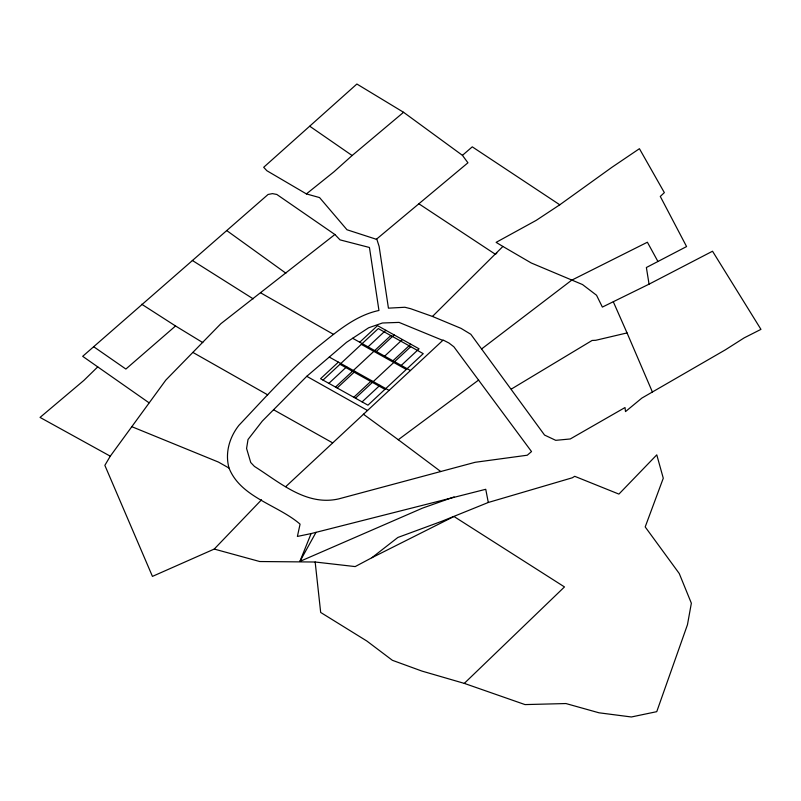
<?xml version="1.0" encoding="UTF-8"?>
<svg xmlns="http://www.w3.org/2000/svg" width="801" height="801" viewBox="0 0 801 801"><rect width="100%" height="100%" fill="white"/><g stroke="black" fill="none" stroke-linecap="round" stroke-linejoin="round"><path stroke-width="1.2" d="M454.107 496.93L422.558 508.104L299.904 561.411L311.108 533.586L485.746 489.291L488.29 502.477L442.112 521.161L397.857 537.471L371.844 557.746L355.183 566.587L315.163 562.012L259.744 561.531L214.247 549.065L152.44 576.39L104.851 465.351L110.278 456.18L165.817 380.095L220.906 323.664L334.898 234.513L340.024 239.869L369.451 247.489L378.953 310.468C355.213 315.494 336.8 331.804 318.327 346.433C289.411 370.192 264.57 398.227 238.908 425.331C229.436 437.366 224.841 453.036 229.026 468.064C240.711 497.521 277.837 504.89 300.075 524.144L297.391 536.44L311.108 533.586M299.904 561.411L316.025 532.325M432.46 316.445L502.898 246.458L531.263 262.988L582.517 284.555L596.535 295.239L602.372 307.083L649.06 284.165L712.53 251.224L760.95 329.361L744.169 337.872L725.376 349.827L641.861 398.087L625.501 411.594L625.01 407.549L570.262 438.968L555.734 440.33L544.55 435.063L470.838 334.297L461.066 328.38L432.46 316.445L410.633 308.695L404.885 307.264L388.435 308.155L379.123 246.388L376.901 239.459L346.983 229.757L319.559 197.577L306.393 193.912L266.853 170.713L263.689 167.289L356.886 84.025L403.564 112.29L462.437 155.344L467.934 162.793L376.34 239.309M214.247 549.065L261.537 499.794M285.777 486.618L443.163 340.055L448.96 343.018L453.877 346.793L531.524 451.574L527.268 455.218L475.143 462.297L338.753 498.883C306.202 506.332 279.849 482.392 254.448 466.432L250.743 462.527L246.578 448.47L248.02 439.509L262.287 421.106L306.763 376.31L346.543 342.297L368.66 327.769L382.427 322.993L399.058 322.402L442.803 340.385M496.82 253.016L495.479 254.348L418.863 203.784M149.056 402.803L97.742 366.888L83.855 380.435L40.05 417.421L110.278 456.18M315.163 562.012L320.68 612.445L366.838 641.02L392.38 660.304L421.917 671.078L464.29 683.383L564.475 586.923L453.967 516.485L371.844 557.746M338.362 362.132L320.56 378.723L367.959 405.166L423.238 353.662L378.292 328.58L323.013 380.085M359.729 342.227L377.531 325.647L419.063 348.825L401.271 365.406M328.871 383.349L346.673 366.768M368.039 346.863L385.842 330.282M335.519 387.063L390.798 335.559M337.181 387.984L354.983 371.404M376.34 351.499L394.142 334.918M384.65 356.135L402.452 339.554M353.792 397.256L371.594 380.675M392.961 360.77L410.763 344.19M355.454 398.187L410.733 346.683M362.102 401.892L379.904 385.311M403.564 112.29L352.13 155.524L334.017 171.754L306.393 193.912M97.742 366.888L82.683 356.325L268.075 194.473L272.44 193.622L276.806 194.453L334.898 234.513M202.793 342.598L175.549 325.977L125.877 369.051L93.647 346.693M462.437 155.344L472.27 146.843L559.779 204.796L611.884 167.329L639.428 148.696L664.349 192.63L660.294 196.445L686.577 246.568L646.377 267.514L649.06 284.165M481.561 348.986L571.654 280.21L647.388 242.222L657.921 261.456M363.374 414.187L398.277 439.729L478.668 380.014M559.779 204.796L536.199 220.375L496.119 242.363L502.898 246.458M511.378 389.046L592.089 340.465L595.764 340.285L627.043 332.926L652.414 392.039M488.29 502.477L572.335 477.776L574.717 476.305L618.913 494.097L656.78 454.858L663.278 478.227L645.195 526.928L679.258 573.526L691.353 603.213L687.468 624.69L656.75 711.668L631.378 716.975L598.968 712.79L565.927 703.548L525.015 704.59L464.29 683.383M131.915 426.723L218.463 462.087L229.026 468.064M352.66 338.282L410.442 370.533M361.341 344.38L406.277 369.461M329.281 357.066L389.086 390.427M339.974 364.285L384.921 389.356M273.702 409.822L332.625 442.863M306.763 376.31L367.549 410.502M192.911 352.43L267.704 394.853M260.806 292.926L333.596 334.428M192.31 260.435L253.196 298.843M141.717 304.23L175.549 325.977M309.817 126.278L352.13 155.524M226.683 230.538L285.897 273.201M398.277 439.729L440.81 471.579M613.336 301.847L627.043 332.926"/></g></svg>
